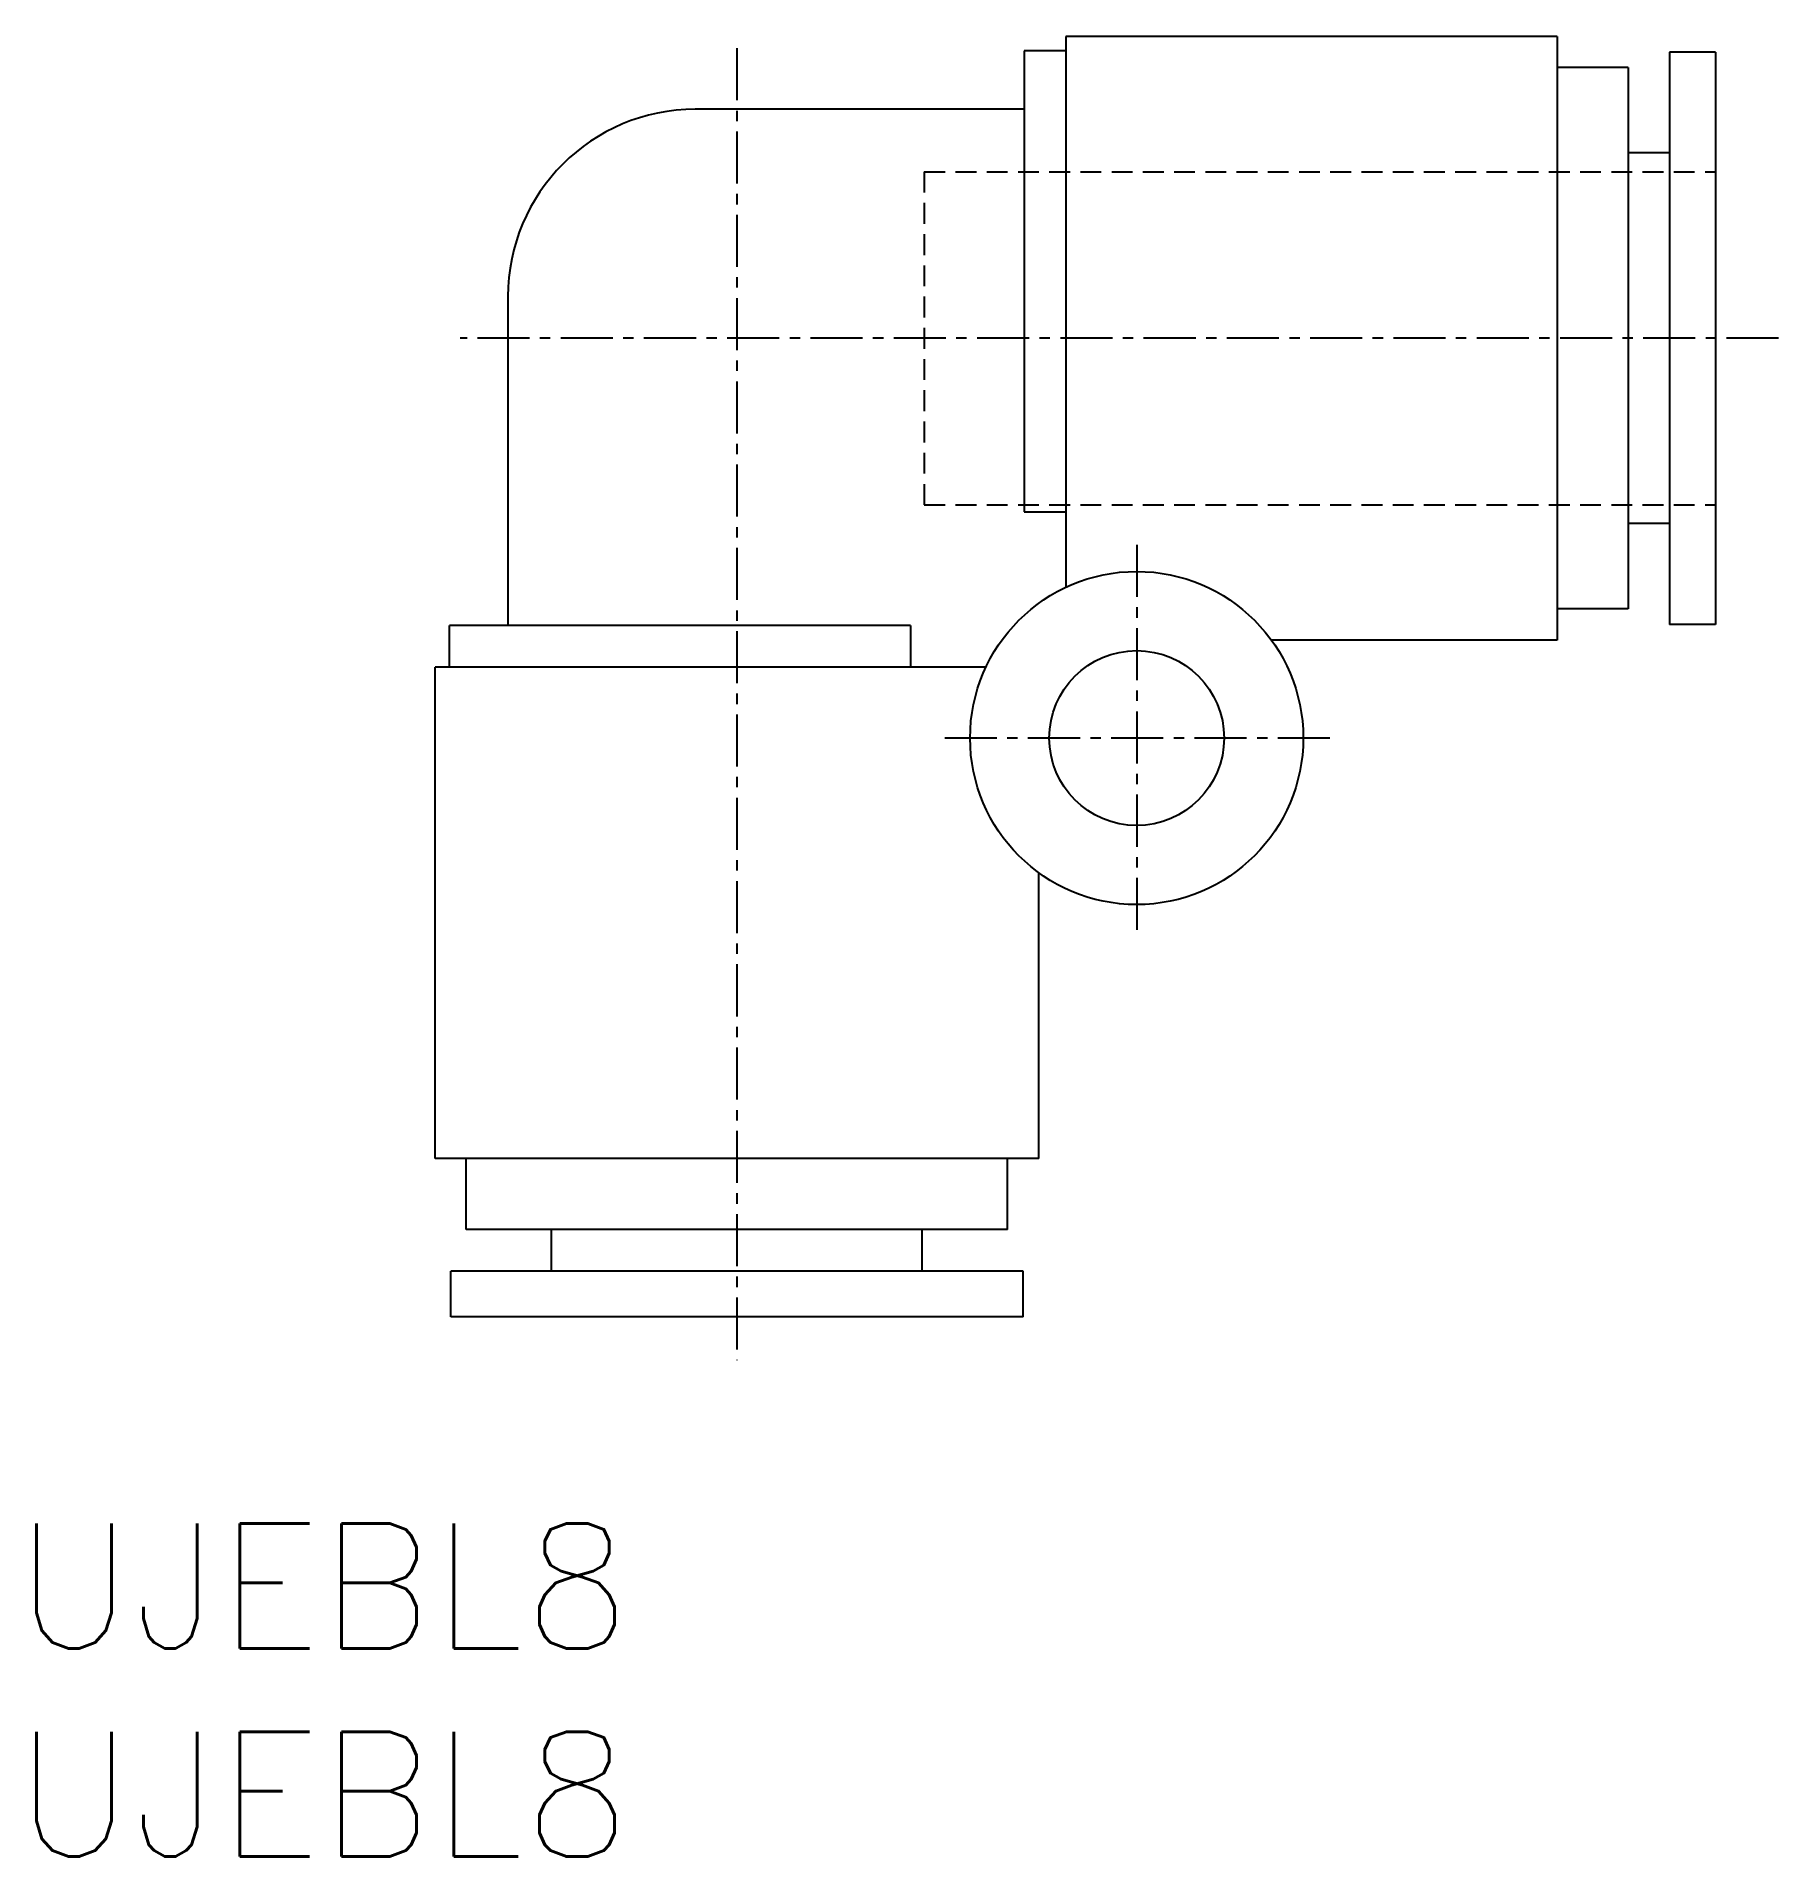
# Model space of a CAD drawing. Extents: x 0.5 to 42.4, y 0 to 43.7.
import ezdxf

# ---------------------------------------------------------------- set-up
doc = ezdxf.new("R2010")
doc.units = 0
doc.linetypes.add('CENTER', pattern=[2, 1.25, -0.25, 0.25, -0.25])
doc.linetypes.add('DASHED', pattern=[0.75, 0.5, -0.25])
doc.layers.get('0').update_dxf_attribs({"linetype": 'CONTINUOUS'})
doc.layers.add('CENTER', color=1, linetype='CENTER')
doc.styles.get("Standard").update_dxf_attribs({"font": 'txt.shx'})

# ---------------------------------------------------------------- blocks, each defined once
blk = doc.blocks.new('*U4')
at = {"color": 7, "linetype": 'CONTINUOUS'}
blk.add_text('UJEBL8', height=3, dxfattribs=at).set_placement((0, 5))
blk = doc.blocks.new('*U5')
at = {"color": 7, "linetype": 'CONTINUOUS'}
blk.add_text('UJEBL8', height=3, dxfattribs=at).set_placement((0, 0))

msp = doc.modelspace()

# ---------------------------------------------------------------- linework, layer by layer
at = {"color": 7, "linetype": 'CONTINUOUS'}
for p, q in [((37.039, 43.713), (25.239, 43.713)), ((25.239, 43.713), (25.239, 30.483)), ((25.239, 43.363), (24.239, 43.363)), ((24.239, 43.363), (24.239, 32.296)), ((37.039, 43.713), (37.039, 29.213)), ((39.739, 43.338), (39.739, 29.588)), ((40.839, 43.338), (39.739, 43.338)), ((40.839, 43.338), (40.839, 29.588)), ((38.739, 42.963), (37.039, 42.963)), ((38.739, 42.963), (38.739, 29.963)), ((24.239, 41.963), (16.339, 41.963)), ((39.739, 40.913), (38.739, 40.913)), ((11.839, 37.463), (11.839, 29.563)), ((24.239, 32.296), (25.239, 32.296)), ((39.739, 32.013), (38.739, 32.013)), ((38.739, 29.963), (37.039, 29.963)), ((10.439, 28.563), (10.439, 29.563)), ((21.506, 29.563), (10.439, 29.563)), ((21.506, 29.563), (21.506, 28.563)), ((40.839, 29.588), (39.739, 29.588)), ((37.039, 29.213), (30.176, 29.213)), ((23.318, 28.563), (10.089, 28.563)), ((10.089, 16.763), (10.089, 28.563)), ((24.589, 16.763), (24.589, 23.626)), ((24.589, 16.763), (10.089, 16.763)), ((10.839, 15.063), (10.839, 16.763)), ((23.839, 15.063), (23.839, 16.763)), ((23.839, 15.063), (10.839, 15.063)), ((12.889, 14.063), (12.889, 15.063)), ((21.789, 14.063), (21.789, 15.063)), ((24.214, 14.063), (10.464, 14.063)), ((10.464, 12.963), (10.464, 14.063)), ((24.214, 12.963), (24.214, 14.063)), ((24.214, 12.963), (10.464, 12.963))]:
    msp.add_line(p, q, dxfattribs=at)
at = {"color": 3, "linetype": 'DASHED'}
for p, q in [((21.839, 40.463), (40.839, 40.463)), ((21.839, 40.463), (21.839, 32.463)), ((21.839, 32.463), (40.839, 32.463))]:
    msp.add_line(p, q, dxfattribs=at)
at = {"color": 7, "linetype": 'CONTINUOUS'}
for radius in [4, 2.1]:
    msp.add_circle((26.939, 26.863), radius, dxfattribs=at)
msp.add_arc((16.339, 37.463), 4.5, 90, 180, dxfattribs=at)
msp.add_point((40.839, 36.463), dxfattribs=at)
at = {"layer": 'CENTER', "color": 1, "linetype": 'CENTER'}
for p, q in [((17.339, 43.429), (17.339, 11.921)), ((42.356, 36.463), (10.689, 36.463)), ((26.939, 31.503), (26.939, 22.223)), ((31.579, 26.863), (22.299, 26.863))]:
    msp.add_line(p, q, dxfattribs=at)
msp.add_point((17.339, 36.463), dxfattribs=at)

# ---------------------------------------------------------------- block references
at = {"color": 7, "linetype": 'CONTINUOUS'}
for name in ['*U4', '*U5']:
    msp.add_blockref(name, (0, 0), dxfattribs=at)

doc.saveas('drawing.dxf')
